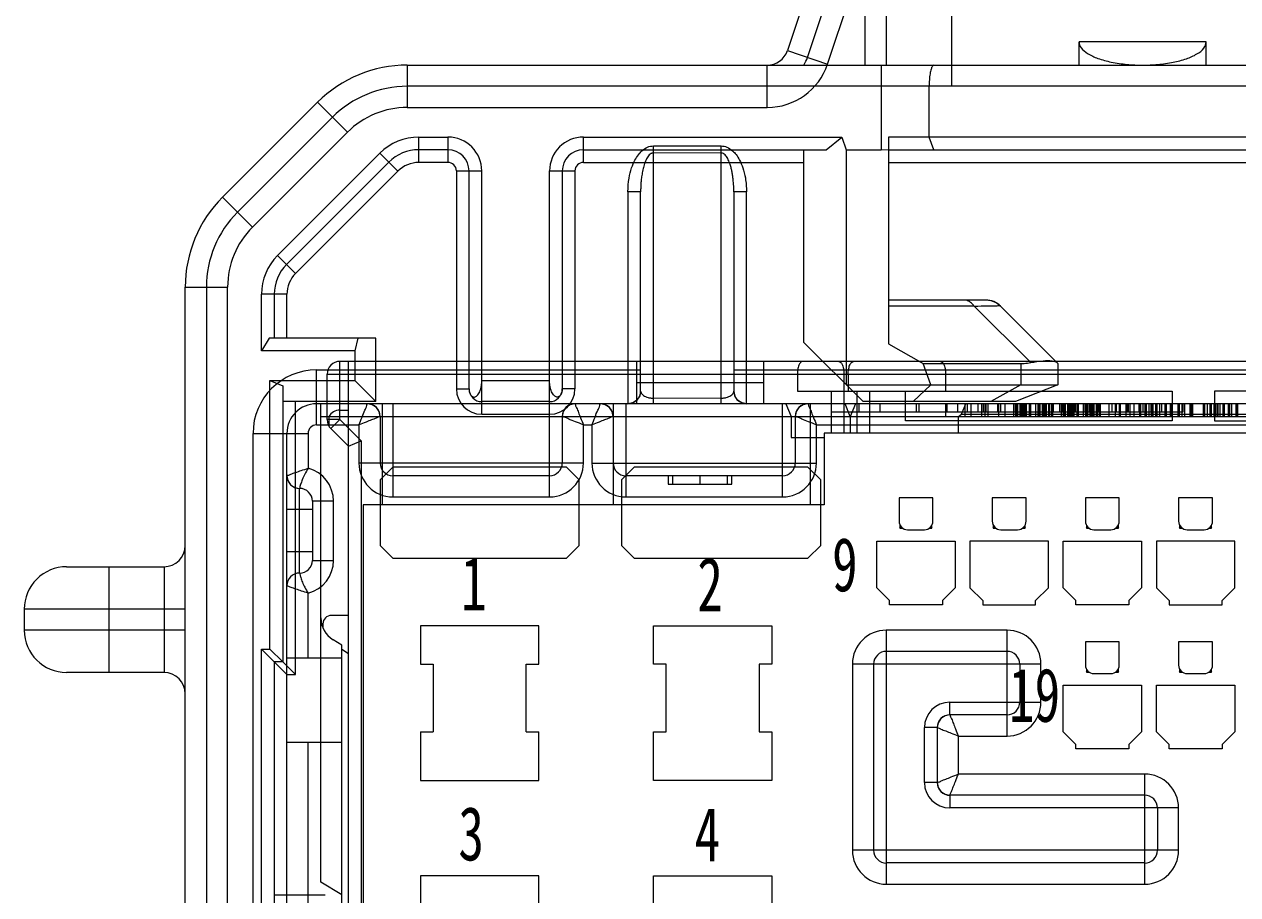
# Model space of a CAD drawing. Header units: inches. Extents: x 47316 to 59086, y 3141 to 11743.
# Drawn here: x 54914.3 to 54970.7, y 9655.9 to 9696.4 of the extents above; entities that cross this region are included whole.
import ezdxf

# ---------------------------------------------------------------- set-up
doc = ezdxf.new("R2010")
doc.units = ezdxf.units.IN
doc.header["$MEASUREMENT"] = 0
doc.styles.get("Standard").update_dxf_attribs({"font": ''})
doc.styles.get('Standard').set_extended_font_data('SimSun')

msp = doc.modelspace()

# ---------------------------------------------------------------- linework, layer by layer
at = {"color": 0, "linetype": 'Continuous', "lineweight": 15}
for p, q in [((54957.445, 9693.524), (54957.445, 9700.414)), ((54951.315, 9699.741), (54949.795, 9695.181)), ((54950.729, 9694.87), (54952.249, 9699.429)), ((54951.663, 9694.559), (54952.958, 9698.445)), ((54953.41, 9694.508), (54953.41, 9698.642)), ((54954.394, 9697.658), (54954.394, 9694.508)), ((54969.256, 9695.591), (54963.351, 9695.591)), ((54963.351, 9694.508), (54963.351, 9695.591)), ((54969.256, 9694.508), (54969.256, 9695.591)), ((54949.795, 9695.181), (54951.663, 9694.559)), ((54932.135, 9694.508), (55017.204, 9694.508)), ((54932.135, 9694.508), (54932.135, 9692.54)), ((54948.862, 9692.54), (54948.862, 9694.508)), ((54954.147, 9694.508), (54954.147, 9690.571)), ((55017.204, 9693.524), (54932.135, 9693.524)), ((54956.383, 9691.162), (54956.383, 9693.524)), ((54923.545, 9688.364), (54927.959, 9692.778)), ((54927.959, 9692.778), (54929.351, 9691.386)), ((54928.655, 9692.082), (54924.241, 9687.668)), ((54932.135, 9692.54), (54948.862, 9692.54)), ((54924.937, 9686.972), (54929.351, 9691.386)), ((54932.67, 9689.981), (54932.67, 9691.162)), ((54932.67, 9691.162), (54934.02, 9691.162)), ((54934.02, 9691.162), (54934.02, 9689.981)), ((54940.319, 9691.162), (54952.324, 9691.162)), ((54940.319, 9689.981), (54940.319, 9691.162)), ((54951.598, 9690.571), (54952.324, 9691.162)), ((54952.324, 9691.162), (54952.524, 9690.571)), ((55003.213, 9691.162), (54954.492, 9691.162)), ((54954.492, 9691.162), (54954.492, 9681.54)), ((54956.607, 9690.571), (54956.383, 9691.162)), ((54926.108, 9685.66), (54930.86, 9690.412)), ((54931.696, 9689.577), (54930.86, 9690.412)), ((54934.02, 9690.571), (54932.67, 9690.571)), ((54940.319, 9690.571), (54951.598, 9690.571)), ((54943.567, 9678.76), (54943.567, 9690.757)), ((54943.567, 9690.757), (54946.717, 9690.757)), ((54946.717, 9690.417), (54943.567, 9690.422)), ((54946.717, 9678.76), (54946.717, 9690.757)), ((54950.555, 9681.614), (54950.555, 9690.571)), ((54952.524, 9690.571), (54952.524, 9679.646)), ((54952.524, 9690.571), (54954.147, 9690.571)), ((54954.147, 9690.571), (54954.492, 9690.582)), ((54954.492, 9690.571), (54976.146, 9690.571)), ((54931.278, 9689.995), (54926.526, 9685.242)), ((54934.02, 9689.981), (54932.67, 9689.981)), ((54940.319, 9689.981), (54950.555, 9689.981)), ((54954.492, 9689.981), (54971.717, 9689.981)), ((54926.943, 9684.825), (54931.696, 9689.577)), ((54934.414, 9689.587), (54934.414, 9679.449)), ((54934.414, 9689.587), (54935.595, 9689.587)), ((54935.004, 9679.449), (54935.004, 9689.587)), ((54935.595, 9678.268), (54935.595, 9689.587)), ((54938.744, 9689.587), (54939.925, 9689.587)), ((54938.744, 9674.429), (54938.744, 9689.587)), ((54939.335, 9689.587), (54939.335, 9679.449)), ((54939.925, 9689.587), (54939.925, 9679.449)), ((54923.545, 9688.364), (54924.937, 9686.972)), ((54942.977, 9688.621), (54942.386, 9688.621)), ((54942.386, 9688.621), (54942.386, 9678.76)), ((54942.977, 9679.351), (54942.977, 9688.621)), ((54947.898, 9688.621), (54947.307, 9688.621)), ((54947.307, 9688.621), (54947.307, 9679.351)), ((54947.898, 9678.76), (54947.898, 9688.621)), ((54926.943, 9684.825), (54926.108, 9685.66)), ((54921.815, 9613.883), (54921.815, 9684.188)), ((54921.815, 9684.188), (54923.784, 9684.188)), ((54922.799, 9684.188), (54922.799, 9613.883)), ((54923.784, 9653.957), (54923.784, 9684.188)), ((54925.358, 9681.221), (54925.358, 9683.85)), ((54926.54, 9683.85), (54925.358, 9683.85)), ((54925.949, 9683.85), (54925.949, 9681.811)), ((54926.54, 9681.811), (54926.54, 9683.85)), ((54959.006, 9683.583), (54954.492, 9683.583)), ((54959.261, 9683.549), (54959.006, 9683.583)), ((54958.479, 9683.295), (54954.492, 9683.295)), ((54958.479, 9683.295), (54961.102, 9680.672)), ((54959.499, 9683.451), (54959.261, 9683.549)), ((54959.702, 9683.295), (54959.499, 9683.451)), ((54959.702, 9683.295), (54962.366, 9680.63)), ((54925.713, 9681.811), (54925.358, 9681.221)), ((54930.673, 9681.811), (54925.713, 9681.811)), ((54929.837, 9681.811), (54929.689, 9681.221)), ((54930.673, 9678.858), (54930.673, 9681.811)), ((54953.311, 9678.858), (54950.555, 9681.614)), ((54954.492, 9681.54), (54956.106, 9680.63)), ((54929.689, 9681.221), (54925.358, 9681.221)), ((54929.689, 9681.221), (54929.689, 9679.843)), ((54927.918, 9677.776), (54927.918, 9680.335)), ((54927.918, 9680.335), (54942.977, 9680.335)), ((55023.39, 9680.729), (54929, 9680.729)), ((54929, 9678.02), (54929, 9680.729)), ((54929.394, 9643.918), (54929.394, 9680.729)), ((54942.78, 9680.729), (54942.78, 9678.76)), ((54947.307, 9680.335), (54972.504, 9680.335)), ((54948.685, 9680.729), (54948.685, 9678.76)), ((54956.461, 9679.646), (54956.106, 9680.63)), ((54956.106, 9680.63), (54960.637, 9680.63)), ((54960.637, 9680.63), (54960.637, 9679.646)), ((54962.366, 9680.63), (54962.366, 9679.646)), ((54925.752, 9667.343), (54925.752, 9679.843)), ((54925.752, 9679.843), (54926.343, 9679.597)), ((54925.752, 9679.843), (54929.689, 9679.843)), ((54928.41, 9678.02), (54928.41, 9680.138)), ((54928.41, 9680.138), (55020.929, 9680.138)), ((54929.689, 9679.843), (54930.673, 9678.858)), ((54935.595, 9679.843), (54938.744, 9679.843)), ((54942.78, 9679.744), (54948.685, 9679.744)), ((54950.26, 9680.138), (54950.26, 9679.351)), ((54952.425, 9680.138), (54952.425, 9677.387)), ((54952.524, 9679.646), (54962.366, 9679.646)), ((54952.622, 9680.138), (54952.622, 9679.351)), ((54955.645, 9678.858), (54956.461, 9679.646)), ((54957.15, 9680.138), (54957.15, 9679.351)), ((54960.637, 9679.646), (54959.245, 9678.858)), ((54962.366, 9679.646), (54960.398, 9678.858)), ((54926.343, 9679.597), (54926.343, 9666.752)), ((54934.414, 9679.449), (54935.004, 9679.449)), ((54939.925, 9679.449), (54939.335, 9679.449)), ((54942.932, 9679.125), (54942.804, 9678.933)), ((54942.977, 9679.351), (54942.932, 9679.125)), ((54947.352, 9679.125), (54947.307, 9679.351)), ((54947.48, 9678.933), (54947.352, 9679.125)), ((54950.26, 9679.351), (54967.681, 9679.351)), ((54951.835, 9679.351), (54951.835, 9677.387)), ((54953.016, 9679.351), (54953.016, 9677.387)), ((54953.607, 9679.351), (54953.607, 9677.387)), ((54955.28, 9677.973), (54955.28, 9679.351)), ((54967.681, 9679.351), (54967.681, 9677.973)), ((54969.65, 9679.351), (54969.65, 9677.973)), ((54982.051, 9679.351), (54969.65, 9679.351)), ((54930.673, 9678.858), (54926.343, 9678.858)), ((54926.933, 9666.162), (54926.933, 9678.858)), ((55022.406, 9678.76), (54927.918, 9678.76)), ((54928.114, 9656.516), (54928.114, 9678.76)), ((54930.506, 9678.715), (54930.28, 9678.76)), ((54930.698, 9678.587), (54930.506, 9678.715)), ((54930.825, 9678.395), (54930.698, 9678.587)), ((54930.969, 9678.76), (54930.969, 9674.063)), ((54931.461, 9678.76), (54931.461, 9674.429)), ((54938.744, 9678.858), (54935.595, 9678.858)), ((54939.508, 9678.587), (54939.38, 9678.396)), ((54939.7, 9678.715), (54939.508, 9678.587)), ((54939.925, 9678.76), (54939.7, 9678.715)), ((54941.333, 9678.715), (54941.107, 9678.76)), ((54941.524, 9678.587), (54941.333, 9678.715)), ((54941.652, 9678.395), (54941.524, 9678.587)), ((54941.697, 9678.76), (54941.697, 9674.063)), ((54942.288, 9678.76), (54942.288, 9674.429)), ((54942.612, 9678.805), (54942.386, 9678.76)), ((54942.804, 9678.933), (54942.612, 9678.805)), ((54943.567, 9679.033), (54946.717, 9679.023)), ((54947.672, 9678.805), (54947.48, 9678.933)), ((54947.898, 9678.76), (54947.672, 9678.805)), ((54949.571, 9674.429), (54949.571, 9678.76)), ((54949.72, 9678.76), (54949.965, 9678.17)), ((54950.335, 9678.587), (54950.207, 9678.396)), ((54950.527, 9678.715), (54950.335, 9678.587)), ((54950.752, 9678.76), (54950.527, 9678.715)), ((54950.851, 9678.76), (54950.851, 9674.063)), ((54952.721, 9678.17), (54952.476, 9678.76)), ((54952.965, 9678.76), (54952.721, 9678.17)), ((54953.114, 9678.76), (54953.114, 9678.366)), ((54960.398, 9678.858), (54953.311, 9678.858)), ((54954.099, 9678.76), (54954.099, 9678.366)), ((54955.786, 9678.76), (54955.786, 9678.366)), ((54955.898, 9678.76), (54955.898, 9678.366)), ((54957.15, 9678.76), (54957.15, 9678.17)), ((54957.21, 9678.76), (54957.21, 9678.366)), ((54957.702, 9678.76), (54957.702, 9678.366)), ((54957.88, 9678.268), (54958.083, 9678.76)), ((54958.036, 9678.76), (54958.036, 9678.17)), ((54958.153, 9678.76), (54958.153, 9678.366)), ((54958.331, 9678.17), (54958.331, 9678.76)), ((54958.645, 9678.76), (54958.645, 9678.366)), ((54958.823, 9678.76), (54958.823, 9678.17)), ((54958.903, 9678.366), (54958.903, 9678.76)), ((54958.971, 9678.76), (54958.971, 9678.17)), ((54959.015, 9678.76), (54959.015, 9678.366)), ((54959.118, 9678.76), (54959.118, 9678.17)), ((54959.559, 9678.76), (54959.559, 9678.366)), ((54959.61, 9678.76), (54959.61, 9678.17)), ((54959.693, 9678.76), (54959.693, 9678.366)), ((54959.906, 9678.76), (54959.906, 9678.17)), ((54960.299, 9678.76), (54960.299, 9678.17)), ((54960.313, 9678.76), (54960.313, 9678.366)), ((54960.398, 9678.76), (54960.398, 9678.17)), ((54960.447, 9678.17), (54960.447, 9678.76)), ((54960.479, 9678.76), (54960.479, 9678.366)), ((54960.496, 9678.76), (54960.496, 9678.17)), ((54960.595, 9678.76), (54960.595, 9678.17)), ((54960.614, 9678.76), (54960.614, 9678.366)), ((54960.644, 9678.76), (54960.644, 9678.17)), ((54960.693, 9678.76), (54960.693, 9678.17)), ((54960.742, 9678.76), (54960.742, 9678.17)), ((54960.792, 9678.76), (54960.792, 9678.17)), ((54960.841, 9678.76), (54960.841, 9678.17)), ((54960.89, 9678.76), (54960.89, 9678.17)), ((54961.038, 9678.76), (54961.038, 9678.17)), ((54961.087, 9678.76), (54961.087, 9678.17)), ((54961.333, 9678.76), (54961.333, 9678.17)), ((54961.431, 9678.76), (54961.431, 9678.17)), ((54961.481, 9678.76), (54961.481, 9678.17)), ((54961.53, 9678.76), (54961.53, 9678.17)), ((54961.628, 9678.76), (54961.628, 9678.17)), ((54961.677, 9678.76), (54961.677, 9678.17)), ((54961.727, 9678.76), (54961.727, 9678.17)), ((54961.776, 9678.76), (54961.776, 9678.17)), ((54961.825, 9678.76), (54961.825, 9678.17)), ((54961.923, 9678.76), (54961.923, 9678.17)), ((54961.973, 9678.76), (54961.973, 9678.17)), ((54962.071, 9678.76), (54962.071, 9678.17)), ((54962.12, 9678.76), (54962.12, 9678.17)), ((54962.154, 9678.76), (54962.154, 9678.366)), ((54962.446, 9678.76), (54962.446, 9678.366)), ((54962.511, 9678.76), (54962.514, 9678.17)), ((54962.58, 9678.76), (54962.58, 9678.366)), ((54962.612, 9678.76), (54962.612, 9678.17)), ((54962.662, 9678.17), (54962.662, 9678.76)), ((54962.711, 9678.76), (54962.711, 9678.17)), ((54962.809, 9678.76), (54962.809, 9678.17)), ((54962.858, 9678.76), (54962.858, 9678.17)), ((54962.908, 9678.76), (54962.908, 9678.17)), ((54962.94, 9678.366), (54962.94, 9678.76)), ((54962.957, 9678.76), (54962.957, 9678.17)), ((54963.006, 9678.76), (54963.006, 9678.17)), ((54963.055, 9678.76), (54963.055, 9678.17)), ((54963.105, 9678.76), (54963.105, 9678.17)), ((54963.168, 9678.76), (54963.168, 9678.366)), ((54963.252, 9678.76), (54963.252, 9678.17)), ((54963.301, 9678.76), (54963.301, 9678.17)), ((54963.547, 9678.76), (54963.547, 9678.17)), ((54963.566, 9678.76), (54963.566, 9678.366)), ((54963.646, 9678.76), (54963.646, 9678.17)), ((54963.695, 9678.76), (54963.695, 9678.17)), ((54963.744, 9678.76), (54963.744, 9678.17)), ((54963.824, 9678.76), (54963.824, 9678.366)), ((54963.843, 9678.76), (54963.843, 9678.17)), ((54963.892, 9678.76), (54963.892, 9678.17)), ((54963.941, 9678.76), (54963.941, 9678.17)), ((54963.99, 9678.76), (54963.99, 9678.17)), ((54964.04, 9678.76), (54964.04, 9678.17)), ((54964.138, 9678.76), (54964.138, 9678.17)), ((54964.187, 9678.76), (54964.187, 9678.17)), ((54964.223, 9678.76), (54964.223, 9678.366)), ((54964.286, 9678.76), (54964.286, 9678.17)), ((54964.335, 9678.76), (54964.335, 9678.17)), ((54964.729, 9678.76), (54964.729, 9678.17)), ((54964.879, 9678.76), (54964.879, 9678.366)), ((54965.024, 9678.76), (54965.024, 9678.17)), ((54965.07, 9678.76), (54965.07, 9678.366)), ((54965.221, 9678.76), (54965.221, 9678.17)), ((54965.27, 9678.17), (54965.27, 9678.76)), ((54965.516, 9678.76), (54965.516, 9678.17)), ((54965.593, 9678.76), (54965.593, 9678.366)), ((54965.628, 9678.76), (54965.628, 9678.366)), ((54965.713, 9678.76), (54965.713, 9678.17)), ((54965.91, 9678.17), (54965.91, 9678.76)), ((54966.12, 9678.76), (54966.12, 9678.366)), ((54966.144, 9678.76), (54966.144, 9678.366)), ((54966.156, 9678.76), (54966.156, 9678.17)), ((54966.205, 9678.76), (54966.205, 9678.17)), ((54966.324, 9678.366), (54966.324, 9678.76)), ((54966.402, 9678.76), (54966.402, 9678.17)), ((54966.408, 9678.76), (54966.408, 9678.17)), ((54966.469, 9678.76), (54966.469, 9678.17)), ((54966.592, 9678.76), (54966.592, 9678.17)), ((54966.683, 9678.76), (54966.683, 9678.366)), ((54966.697, 9678.76), (54966.697, 9678.17)), ((54966.716, 9678.76), (54966.716, 9678.17)), ((54966.777, 9678.76), (54966.777, 9678.17)), ((54966.9, 9678.76), (54966.9, 9678.17)), ((54966.962, 9678.76), (54966.962, 9678.17)), ((54967.085, 9678.76), (54967.085, 9678.17)), ((54967.175, 9678.76), (54967.175, 9678.366)), ((54967.331, 9678.76), (54967.331, 9678.17)), ((54967.392, 9678.76), (54967.392, 9678.17)), ((54967.577, 9678.76), (54967.577, 9678.17)), ((54967.638, 9678.76), (54967.638, 9678.17)), ((54967.946, 9678.76), (54967.946, 9678.17)), ((54968.007, 9678.76), (54968.007, 9678.17)), ((54968.13, 9678.76), (54968.13, 9678.17)), ((54968.173, 9678.76), (54968.173, 9678.366)), ((54968.253, 9678.76), (54968.253, 9678.17)), ((54968.499, 9678.76), (54968.499, 9678.17)), ((54968.561, 9678.76), (54968.561, 9678.17)), ((54968.623, 9678.76), (54968.623, 9678.17)), ((54969.115, 9678.76), (54969.115, 9678.17)), ((54969.176, 9678.76), (54969.176, 9678.17)), ((54969.299, 9678.76), (54969.299, 9678.17)), ((54969.422, 9678.76), (54969.422, 9678.17)), ((54969.453, 9678.76), (54969.453, 9678.17)), ((54969.484, 9678.76), (54969.484, 9678.17)), ((54969.607, 9678.76), (54969.607, 9678.17)), ((54969.668, 9678.76), (54969.668, 9678.17)), ((54969.748, 9678.76), (54969.748, 9678.17)), ((54969.791, 9678.76), (54969.791, 9678.17)), ((54969.896, 9678.76), (54969.896, 9678.17)), ((54970.037, 9678.76), (54970.037, 9678.17)), ((54970.099, 9678.76), (54970.099, 9678.17)), ((54970.283, 9678.76), (54970.283, 9678.17)), ((54970.345, 9678.76), (54970.345, 9678.17)), ((54970.437, 9678.76), (54970.437, 9678.17)), ((54970.634, 9678.76), (54970.634, 9678.17)), ((54970.653, 9678.76), (54970.653, 9678.17)), ((54970.714, 9678.76), (54970.714, 9678.17)), ((54928.114, 9678.17), (55021.225, 9678.17)), ((54929, 9678.02), (54928.41, 9678.02)), ((54928.489, 9678.17), (54928.489, 9677.725)), ((54929, 9678.02), (54928.583, 9677.603)), ((54929, 9678.465), (54929.394, 9678.465)), ((54929.984, 9677.036), (54929, 9678.02)), ((54930.87, 9678.17), (54930.825, 9678.395)), ((54930.87, 9678.17), (54930.87, 9676.004)), ((54935.595, 9678.268), (54938.744, 9678.268)), ((54939.38, 9678.396), (54939.335, 9678.17)), ((54939.335, 9678.17), (54939.335, 9676.004)), ((54941.697, 9678.17), (54941.652, 9678.395)), ((54949.965, 9678.17), (54949.965, 9677.185)), ((54950.207, 9678.396), (54950.162, 9678.17)), ((54950.162, 9678.17), (54950.162, 9676.004)), ((54968.173, 9678.366), (54951.835, 9678.366)), ((54952.721, 9678.17), (54952.721, 9677.387)), ((54967.681, 9677.973), (54955.28, 9677.973)), ((54957.74, 9678.17), (54957.88, 9678.268)), ((54957.74, 9677.387), (54957.74, 9678.17)), ((54957.88, 9678.268), (54997.603, 9678.268)), ((54969.65, 9677.973), (54982.051, 9677.973)), ((54924.965, 9653.957), (54924.965, 9677.382)), ((54924.965, 9677.382), (54927.524, 9677.382)), ((54926.54, 9642.682), (54926.54, 9677.382)), ((54927.524, 9677.382), (54927.524, 9675.757)), ((54927.918, 9677.776), (54929.886, 9677.776)), ((54928.583, 9677.603), (54929.394, 9676.792)), ((54929.886, 9677.776), (54929.886, 9676.004)), ((54940.319, 9677.776), (54940.713, 9677.776)), ((54940.319, 9676.004), (54940.319, 9677.776)), ((54940.713, 9677.776), (54940.713, 9676.004)), ((54951.146, 9677.776), (54999.571, 9677.776)), ((54951.146, 9676.004), (54951.146, 9677.776)), ((54999.357, 9677.387), (54951.507, 9677.387)), ((54951.507, 9677.387), (54951.507, 9674.063)), ((54929.394, 9676.792), (54929.984, 9677.036)), ((54929.984, 9677.036), (54929.984, 9643.929)), ((54949.965, 9677.185), (54951.507, 9677.185)), ((54940.319, 9676.004), (54929.886, 9676.004)), ((54931.461, 9675.807), (54930.87, 9675.217)), ((54939.532, 9675.807), (54931.461, 9675.807)), ((54940.122, 9675.217), (54939.532, 9675.807)), ((54940.713, 9676.004), (54951.146, 9676.004)), ((54942.681, 9675.807), (54942.091, 9675.217)), ((54950.752, 9675.807), (54942.681, 9675.807)), ((54951.343, 9675.217), (54950.752, 9675.807)), ((54926.54, 9675.413), (54926.585, 9675.188)), ((54926.585, 9675.188), (54926.713, 9674.996)), ((54930.87, 9675.217), (54930.87, 9672.166)), ((54938.744, 9675.414), (54931.461, 9675.414)), ((54940.122, 9672.166), (54940.122, 9675.217)), ((54942.091, 9675.217), (54942.091, 9672.166)), ((54949.571, 9675.414), (54942.288, 9675.414)), ((54944.256, 9675.414), (54944.256, 9675.02)), ((54944.454, 9675.414), (54944.454, 9675.02)), ((54945.732, 9675.414), (54945.732, 9675.02)), ((54947.011, 9675.02), (54947.011, 9675.414)), ((54947.209, 9675.02), (54947.209, 9675.414)), ((54951.343, 9672.166), (54951.343, 9675.217)), ((54926.713, 9674.996), (54926.904, 9674.868)), ((54926.904, 9674.868), (54927.13, 9674.823)), ((54927.13, 9670.886), (54927.13, 9674.823)), ((54944.256, 9675.02), (54947.209, 9675.02)), ((54928.705, 9674.232), (54927.721, 9674.232)), ((54927.721, 9674.232), (54927.721, 9671.477)), ((54928.705, 9671.477), (54928.705, 9674.232)), ((54951.507, 9674.063), (54930.085, 9674.063)), ((54930.085, 9674.063), (54930.085, 9631.516)), ((54931.461, 9674.429), (54938.744, 9674.429)), ((54942.288, 9674.429), (54949.571, 9674.429)), ((54956.559, 9674.38), (54954.984, 9674.38)), ((54954.984, 9674.38), (54954.984, 9673.297)), ((54956.559, 9673.297), (54956.559, 9674.38)), ((54960.89, 9674.38), (54959.315, 9674.38)), ((54959.315, 9674.38), (54959.315, 9673.297)), ((54960.89, 9673.297), (54960.89, 9674.38)), ((54965.221, 9674.38), (54963.646, 9674.38)), ((54963.646, 9674.38), (54963.646, 9673.297)), ((54965.221, 9673.297), (54965.221, 9674.38)), ((54969.551, 9674.38), (54967.977, 9674.38)), ((54967.977, 9674.38), (54967.977, 9673.297)), ((54969.551, 9673.297), (54969.551, 9674.38)), ((54927.721, 9673.839), (54926.54, 9673.839)), ((54955.028, 9673.117), (54955.028, 9672.973)), ((54955.028, 9672.973), (54955.075, 9673.046)), ((54955.028, 9672.973), (54955.156, 9672.973)), ((54955.378, 9672.904), (54956.166, 9672.904)), ((54956.388, 9672.973), (54956.516, 9672.973)), ((54956.469, 9673.046), (54956.516, 9672.973)), ((54956.516, 9672.973), (54956.516, 9673.117)), ((54959.359, 9673.117), (54959.359, 9672.973)), ((54959.359, 9672.973), (54959.406, 9673.046)), ((54959.359, 9672.973), (54959.486, 9672.973)), ((54959.709, 9672.904), (54960.496, 9672.904)), ((54960.719, 9672.973), (54960.846, 9672.973)), ((54960.799, 9673.046), (54960.846, 9672.973)), ((54960.846, 9672.973), (54960.846, 9673.117)), ((54963.69, 9673.117), (54963.69, 9672.973)), ((54963.69, 9672.973), (54963.736, 9673.046)), ((54963.69, 9672.973), (54963.817, 9672.973)), ((54964.04, 9672.904), (54964.827, 9672.904)), ((54965.049, 9672.973), (54965.177, 9672.973)), ((54965.13, 9673.046), (54965.177, 9672.973)), ((54965.177, 9672.973), (54965.177, 9673.117)), ((54968.02, 9673.117), (54968.02, 9672.973)), ((54968.02, 9672.973), (54968.067, 9673.046)), ((54968.02, 9672.973), (54968.148, 9672.973)), ((54968.37, 9672.904), (54969.158, 9672.904)), ((54969.38, 9672.973), (54969.508, 9672.973)), ((54969.461, 9673.046), (54969.508, 9672.973)), ((54969.508, 9672.973), (54969.508, 9673.117)), ((54953.951, 9670.197), (54953.951, 9672.362)), ((54953.951, 9672.362), (54957.593, 9672.362)), ((54957.593, 9672.362), (54957.593, 9670.197)), ((54961.923, 9672.362), (54958.282, 9672.362)), ((54958.282, 9672.362), (54958.282, 9670.197)), ((54961.923, 9670.197), (54961.923, 9672.362)), ((54962.612, 9672.362), (54966.254, 9672.362)), ((54962.612, 9670.197), (54962.612, 9672.362)), ((54966.254, 9672.362), (54966.254, 9670.197)), ((54966.943, 9672.362), (54966.943, 9670.197)), ((54970.585, 9672.362), (54966.943, 9672.362)), ((54970.585, 9670.197), (54970.585, 9672.362)), ((54927.721, 9671.87), (54926.54, 9671.87)), ((54930.87, 9672.166), (54931.461, 9671.575)), ((54939.532, 9671.575), (54940.122, 9672.166)), ((54942.091, 9672.166), (54942.681, 9671.575)), ((54950.752, 9671.575), (54951.343, 9672.166)), ((54916.303, 9671.181), (54920.831, 9671.181)), ((54918.272, 9671.181), (54918.272, 9666.26)), ((54920.831, 9671.181), (54920.831, 9666.26)), ((54927.721, 9671.477), (54928.705, 9671.477)), ((54931.461, 9671.575), (54939.532, 9671.575)), ((54942.681, 9671.575), (54950.752, 9671.575)), ((54954.542, 9669.607), (54953.951, 9670.197)), ((54957.593, 9670.197), (54957.002, 9669.607)), ((54958.282, 9670.197), (54958.872, 9669.607)), ((54961.333, 9669.607), (54961.923, 9670.197)), ((54963.203, 9669.607), (54962.612, 9670.197)), ((54966.254, 9670.197), (54965.664, 9669.607)), ((54966.943, 9670.197), (54967.534, 9669.607)), ((54969.994, 9669.607), (54970.585, 9670.197)), ((54927.524, 9666.949), (54927.524, 9669.952)), ((54954.542, 9669.41), (54954.542, 9669.607)), ((54957.002, 9669.607), (54957.002, 9669.41)), ((54958.872, 9669.607), (54958.872, 9669.41)), ((54961.333, 9669.41), (54961.333, 9669.607)), ((54963.203, 9669.41), (54963.203, 9669.607)), ((54965.664, 9669.607), (54965.664, 9669.41)), ((54967.534, 9669.607), (54967.534, 9669.41)), ((54969.994, 9669.41), (54969.994, 9669.607)), ((54921.815, 9669.213), (54914.335, 9669.213)), ((54914.335, 9669.213), (54914.335, 9668.229)), ((54957.002, 9669.41), (54954.542, 9669.41)), ((54958.872, 9669.41), (54961.333, 9669.41)), ((54965.664, 9669.41), (54963.203, 9669.41)), ((54967.534, 9669.41), (54969.994, 9669.41)), ((54928.213, 9668.524), (54928.213, 9668.327)), ((54929.394, 9668.918), (54928.607, 9668.918)), ((54938.252, 9668.425), (54932.74, 9668.425)), ((54932.74, 9668.425), (54932.74, 9666.654)), ((54938.252, 9666.654), (54938.252, 9668.425)), ((54943.567, 9666.654), (54943.567, 9668.425)), ((54943.567, 9668.425), (54949.079, 9668.425)), ((54949.079, 9668.425), (54949.079, 9666.654)), ((54921.815, 9668.229), (54914.335, 9668.229)), ((54960.004, 9668.229), (54954.394, 9668.229)), ((54954.394, 9668.229), (54954.394, 9656.418)), ((54960.004, 9663.307), (54960.004, 9668.229)), ((54925.358, 9630.729), (54925.358, 9667.343)), ((54925.358, 9667.343), (54925.752, 9667.343)), ((54925.949, 9666.752), (54925.358, 9667.343)), ((54926.343, 9666.752), (54925.752, 9667.343)), ((54929.099, 9667.54), (54928.688, 9667.786)), ((54929.099, 9631.516), (54929.099, 9667.54)), ((54929.099, 9667.343), (54929.394, 9667.146)), ((54960.004, 9667.244), (54954.394, 9667.244)), ((54965.221, 9667.687), (54963.646, 9667.687)), ((54963.646, 9667.687), (54963.646, 9666.605)), ((54965.221, 9666.605), (54965.221, 9667.687)), ((54969.551, 9667.687), (54967.977, 9667.687)), ((54967.977, 9667.687), (54967.977, 9666.605)), ((54969.551, 9666.605), (54969.551, 9667.687)), ((54926.343, 9666.752), (54925.949, 9666.752)), ((54925.949, 9666.752), (54925.949, 9631.319)), ((54926.54, 9666.162), (54925.949, 9666.752)), ((54926.933, 9666.162), (54926.343, 9666.752)), ((54926.54, 9666.949), (54929.099, 9666.949)), ((54920.831, 9666.26), (54916.303, 9666.26)), ((54926.54, 9666.162), (54926.933, 9666.162)), ((54932.74, 9666.654), (54933.331, 9666.654)), ((54933.331, 9666.654), (54933.331, 9663.504)), ((54937.662, 9663.504), (54937.662, 9666.654)), ((54937.662, 9666.654), (54938.252, 9666.654)), ((54944.158, 9666.654), (54943.567, 9666.654)), ((54944.158, 9663.504), (54944.158, 9666.654)), ((54949.079, 9666.654), (54948.488, 9666.654)), ((54948.488, 9666.654), (54948.488, 9663.504)), ((54961.579, 9666.654), (54952.819, 9666.654)), ((54952.819, 9666.654), (54952.819, 9657.992)), ((54953.803, 9666.654), (54953.803, 9657.992)), ((54960.595, 9666.654), (54960.595, 9664.882)), ((54961.579, 9664.882), (54961.579, 9666.654)), ((54963.69, 9666.424), (54963.69, 9666.28)), ((54963.69, 9666.28), (54963.736, 9666.353)), ((54963.69, 9666.28), (54963.817, 9666.28)), ((54964.04, 9666.211), (54964.827, 9666.211)), ((54965.049, 9666.28), (54965.177, 9666.28)), ((54965.13, 9666.353), (54965.177, 9666.28)), ((54965.177, 9666.28), (54965.177, 9666.424)), ((54968.02, 9666.424), (54968.02, 9666.28)), ((54968.02, 9666.28), (54968.067, 9666.353)), ((54968.02, 9666.28), (54968.148, 9666.28)), ((54968.37, 9666.211), (54969.158, 9666.211)), ((54969.38, 9666.28), (54969.508, 9666.28)), ((54969.461, 9666.353), (54969.508, 9666.28)), ((54969.508, 9666.28), (54969.508, 9666.424)), ((54962.612, 9665.67), (54966.254, 9665.67)), ((54962.612, 9663.504), (54962.612, 9665.67)), ((54966.254, 9665.67), (54966.254, 9663.504)), ((54966.943, 9665.67), (54970.585, 9665.67)), ((54966.943, 9663.504), (54966.943, 9665.67)), ((54970.585, 9665.67), (54970.585, 9663.504)), ((54957.347, 9664.292), (54957.347, 9664.882)), ((54957.347, 9664.882), (54961.579, 9664.882)), ((54956.801, 9663.927), (54956.756, 9663.701)), ((54956.929, 9664.118), (54956.801, 9663.927)), ((54957.121, 9664.247), (54956.929, 9664.118)), ((54957.347, 9664.292), (54957.121, 9664.247)), ((54960.004, 9664.292), (54957.347, 9664.292)), ((54932.74, 9663.504), (54932.74, 9661.24)), ((54932.74, 9663.504), (54933.331, 9663.504)), ((54937.662, 9663.504), (54938.252, 9663.504)), ((54938.252, 9661.24), (54938.252, 9663.504)), ((54943.567, 9661.24), (54943.567, 9663.504)), ((54943.567, 9663.504), (54944.158, 9663.504)), ((54948.488, 9663.504), (54949.079, 9663.504)), ((54949.079, 9663.504), (54949.079, 9661.24)), ((54956.756, 9663.701), (54956.166, 9663.701)), ((54956.166, 9661.142), (54956.166, 9663.701)), ((54956.756, 9663.701), (54956.756, 9661.142)), ((54957.74, 9661.536), (54957.74, 9663.307)), ((54957.74, 9663.307), (54960.004, 9663.307)), ((54963.203, 9662.914), (54962.612, 9663.504)), ((54966.254, 9663.504), (54965.664, 9662.914)), ((54967.534, 9662.914), (54966.943, 9663.504)), ((54970.585, 9663.504), (54969.994, 9662.914)), ((54929.099, 9663.012), (54926.54, 9663.012)), ((54927.524, 9655.138), (54927.524, 9663.012)), ((54963.203, 9662.717), (54963.203, 9662.914)), ((54965.664, 9662.914), (54965.664, 9662.717)), ((54967.534, 9662.717), (54967.534, 9662.914)), ((54969.994, 9662.914), (54969.994, 9662.717)), ((54965.664, 9662.717), (54963.203, 9662.717)), ((54969.994, 9662.717), (54967.534, 9662.717)), ((54932.74, 9661.24), (54938.252, 9661.24)), ((54949.079, 9661.24), (54943.567, 9661.24)), ((54956.756, 9661.142), (54956.166, 9661.142)), ((54956.756, 9661.142), (54956.801, 9660.916)), ((54966.402, 9661.536), (54957.74, 9661.536)), ((54966.402, 9656.418), (54966.402, 9661.536)), ((54956.801, 9660.916), (54956.929, 9660.724)), ((54956.929, 9660.724), (54957.121, 9660.596)), ((54957.121, 9660.596), (54957.347, 9660.551)), ((54957.347, 9660.551), (54957.347, 9659.961)), ((54966.402, 9660.551), (54957.347, 9660.551)), ((54967.977, 9659.961), (54957.347, 9659.961)), ((54966.992, 9659.961), (54966.992, 9657.992)), ((54967.977, 9657.992), (54967.977, 9659.961)), ((54967.977, 9657.992), (54952.819, 9657.992)), ((54966.402, 9657.402), (54954.394, 9657.402)), ((54929.099, 9655.925), (54928.114, 9656.516)), ((54938.252, 9656.811), (54932.74, 9656.811)), ((54932.74, 9656.811), (54932.74, 9655.04)), ((54938.252, 9655.04), (54938.252, 9656.811)), ((54943.567, 9655.04), (54943.567, 9656.811)), ((54943.567, 9656.811), (54949.079, 9656.811)), ((54949.079, 9656.811), (54949.079, 9655.04)), ((54954.394, 9656.418), (54966.402, 9656.418)), ((54925.949, 9655.925), (54928.311, 9655.925))]:
    msp.add_line(p, q, dxfattribs=at)
for centre, radius, start, end in [((54948.862, 9695.492), 0.984, 270, 341.5651), ((54948.862, 9695.492), 1.968, 330, 341.5651), ((54932.135, 9688.603), 5.906, 90, 135), ((54948.862, 9695.492), 2.953, 270, 341.5651), ((54932.135, 9688.603), 4.921, 90, 135), ((54932.135, 9688.603), 3.937, 90, 135), ((54932.67, 9688.602), 2.559, 90.0043, 134.9958), ((54934.02, 9689.587), 1.575, 360, 90), ((54940.319, 9689.587), 1.575, 89.9998, 180), ((54932.67, 9688.603), 1.969, 90, 135), ((54934.02, 9689.587), 0.984, 0.0018, 89.9982), ((54940.319, 9689.587), 0.984, 90.0018, 179.9982), ((54932.67, 9688.603), 1.378, 90, 135), ((54934.02, 9689.587), 0.394, 360, 90), ((54940.319, 9689.587), 0.394, 90, 180), ((54927.721, 9684.188), 5.906, 135, 180), ((54927.721, 9684.188), 4.921, 135, 180), ((54927.721, 9684.188), 3.937, 135, 180), ((54927.918, 9683.85), 2.559, 135.0042, 179.9958), ((54927.918, 9683.85), 1.969, 135, 180), ((54927.918, 9683.85), 1.378, 135, 180), ((54959.006, 9682.598), 0.985, 45.0123, 89.9877), ((54927.918, 9677.382), 2.953, 90.0002, 179.9998), ((54929, 9680.138), 0.591, 89.9991, 180.0009), ((54935.595, 9679.449), 1.181, 180, 270), ((54935.595, 9679.449), 0.591, 179.9999, 270.0001), ((54938.744, 9679.449), 0.591, 269.9999, 0.0001), ((54938.744, 9679.449), 1.181, 270, 360), ((54942.386, 9679.351), 0.591, 269.9999, 0.0002), ((54947.898, 9679.351), 0.591, 179.9998, 270), ((54927.918, 9677.382), 1.378, 90.0006, 179.9994), ((54930.28, 9678.17), 0.591, 0, 89.9981), ((54939.925, 9678.17), 0.591, 90.0019, 180), ((54941.107, 9678.17), 0.591, 0, 89.9981), ((54950.752, 9678.17), 0.591, 90.0019, 180), ((54929, 9678.02), 0.591, 179.1018, 225.8982), ((54929.001, 9677.874), 0.591, 90.0306, 149.9626), ((54927.918, 9677.382), 0.394, 90, 180), ((54927.13, 9674.232), 1.575, 0, 75.5222), ((54931.461, 9676.004), 1.575, 180, 270), ((54931.461, 9676.004), 0.591, 180.0001, 269.9998), ((54938.744, 9676.004), 1.575, 270, 360), ((54938.744, 9676.004), 0.591, 270.0002, 359.9999), ((54942.288, 9676.004), 1.575, 180, 270), ((54942.288, 9676.004), 0.591, 180.0001, 269.9998), ((54949.571, 9676.004), 1.575, 270, 0), ((54949.571, 9676.004), 0.591, 270.0002, 359.9999), ((54927.13, 9675.414), 0.591, 180, 270), ((54927.13, 9674.232), 0.591, 359.9988, 90.0001), ((54955.378, 9673.297), 0.394, 180, 270), ((54956.166, 9673.297), 0.394, 270, 360), ((54959.709, 9673.297), 0.394, 180, 270), ((54960.496, 9673.297), 0.394, 270, 360), ((54964.04, 9673.297), 0.394, 180, 270), ((54964.827, 9673.297), 0.394, 270, 360), ((54968.37, 9673.297), 0.394, 180, 270), ((54969.158, 9673.297), 0.394, 270, 360), ((54920.831, 9672.166), 0.984, 270, 359.9961), ((54916.303, 9669.213), 1.968, 89.9998, 180), ((54927.13, 9671.477), 0.591, 270, 0.0012), ((54927.13, 9671.477), 1.575, 284.48, 360), ((54927.13, 9670.295), 0.591, 90.0063, 179.9937), ((54929.295, 9668.799), 1.181, 180, 239.0362), ((54928.607, 9668.524), 0.394, 90, 180), ((54916.303, 9668.229), 1.968, 180.0001, 269.9999), ((54954.394, 9666.654), 1.575, 90, 180), ((54960.004, 9666.654), 1.575, 360, 90), ((54954.394, 9666.654), 0.591, 89.9991, 180.0009), ((54960.004, 9666.654), 0.591, 359.9991, 90.0009), ((54920.831, 9665.276), 0.984, 0.0018, 89.9982), ((54964.04, 9666.605), 0.394, 180, 270), ((54964.827, 9666.605), 0.394, 270, 360), ((54968.37, 9666.605), 0.394, 180, 270), ((54969.158, 9666.605), 0.394, 270, 360), ((54957.347, 9663.701), 1.181, 90, 180), ((54960.004, 9664.882), 1.575, 270, 360), ((54960.004, 9664.882), 0.591, 269.9991, 0.0009), ((54957.347, 9663.701), 0.591, 89.9999, 180.0001), ((54957.347, 9661.142), 1.181, 180, 270), ((54957.347, 9661.142), 0.591, 179.9999, 270.0001), ((54966.402, 9659.961), 1.575, 360, 90), ((54966.402, 9659.961), 0.591, 359.9991, 90.0009), ((54954.394, 9657.992), 1.575, 180, 270), ((54954.394, 9657.992), 0.591, 179.9991, 270.0009), ((54966.402, 9657.992), 1.575, 270, 360), ((54966.402, 9657.992), 0.591, 269.9991, 0.0009)]:
    msp.add_arc(centre, radius, start, end, dxfattribs=at)
for points, knots in [([(54963.351, 9695.591), (54963.351, 9695.494), (54963.446, 9695.264), (54963.776, 9695.01), (54964.255, 9694.794), (54964.874, 9694.63), (54965.57, 9694.53), (54966.062, 9694.508), (54966.303, 9694.508)], [0, 0, 0, 0, 0.086805, 0.208571, 0.367191, 0.557952, 0.782509, 1, 1, 1, 1]), ([(54966.303, 9694.508), (54966.538, 9694.508), (54967.016, 9694.529), (54967.698, 9694.624), (54968.313, 9694.781), (54968.8, 9694.993), (54969.149, 9695.247), (54969.256, 9695.488), (54969.256, 9695.591)], [0, 0, 0, 0, 0.211347, 0.430266, 0.619229, 0.780333, 0.907522, 1, 1, 1, 1]), ([(54956.607, 9694.508), (54956.579, 9694.508), (54956.514, 9694.441), (54956.466, 9694.3), (54956.418, 9694.085), (54956.39, 9693.819), (54956.383, 9693.625), (54956.383, 9693.524)], [0, 0, 0, 0, 0.080901, 0.22795, 0.442418, 0.70775, 1, 1, 1, 1]), ([(54942.386, 9688.621), (54942.392, 9688.833), (54942.415, 9689.21), (54942.538, 9689.702), (54942.689, 9690.065), (54942.853, 9690.33), (54943.045, 9690.545), (54943.278, 9690.706), (54943.475, 9690.75), (54943.567, 9690.75)], [0, 0, 0, 0, 0.240796, 0.425988, 0.571416, 0.685239, 0.777652, 0.896096, 1, 1, 1, 1]), ([(54943.567, 9690.422), (54943.558, 9690.422), (54943.534, 9690.421), (54943.497, 9690.411), (54943.441, 9690.384), (54943.376, 9690.331), (54943.311, 9690.248), (54943.254, 9690.152), (54943.187, 9690.009), (54943.134, 9689.854), (54943.092, 9689.693), (54943.064, 9689.568), (54943.041, 9689.441), (54943.017, 9689.284), (54942.996, 9689.097), (54942.981, 9688.881), (54942.977, 9688.722), (54942.977, 9688.636), (54942.977, 9688.621)], [0, 0, 0, 0, 0.0136, 0.035399, 0.058026, 0.106481, 0.159253, 0.215394, 0.273994, 0.395971, 0.459299, 0.523374, 0.588018, 0.653103, 0.761595, 0.870634, 0.977347, 1, 1, 1, 1]), ([(54946.717, 9690.75), (54946.807, 9690.751), (54947.003, 9690.707), (54947.236, 9690.548), (54947.428, 9690.335), (54947.593, 9690.07), (54947.744, 9689.706), (54947.869, 9689.213), (54947.892, 9688.834), (54947.898, 9688.621)], [0, 0, 0, 0, 0.102613, 0.220339, 0.313047, 0.42655, 0.572053, 0.757953, 1, 1, 1, 1]), ([(54947.307, 9688.621), (54947.307, 9688.677), (54947.305, 9688.844), (54947.291, 9689.073), (54947.264, 9689.304), (54947.236, 9689.484), (54947.201, 9689.661), (54947.15, 9689.853), (54947.092, 9690.021), (54947.026, 9690.16), (54946.969, 9690.253), (54946.905, 9690.333), (54946.831, 9690.394), (54946.764, 9690.42), (54946.726, 9690.422), (54946.717, 9690.422)], [0, 0, 0, 0, 0.084515, 0.251217, 0.342992, 0.43411, 0.524288, 0.613083, 0.732167, 0.789343, 0.844104, 0.895582, 0.942899, 0.986169, 1, 1, 1, 1]), ([(54958.479, 9683.295), (54958.466, 9683.312), (54958.404, 9683.395), (54958.295, 9683.493), (54958.151, 9683.559), (54958.059, 9683.58), (54958.004, 9683.583), (54957.987, 9683.583)], [0, 0, 0, 0, 0.108657, 0.527265, 0.721922, 0.910157, 1, 1, 1, 1]), ([(54958.479, 9683.295), (54958.696, 9683.305), (54959.059, 9683.334), (54959.44, 9683.301), (54959.663, 9683.334), (54959.702, 9683.295)], [0, 0, 0, 0, 0.532026, 0.864098, 1, 1, 1, 1]), ([(54961.102, 9680.672), (54961.295, 9680.709), (54961.63, 9680.761), (54962.037, 9680.779), (54962.268, 9680.728), (54962.325, 9680.672)], [0, 0, 0, 0, 0.475381, 0.807198, 1, 1, 1, 1]), ([(54950.505, 9680.729), (54950.469, 9680.729), (54950.386, 9680.676), (54950.317, 9680.536), (54950.27, 9680.349), (54950.26, 9680.21), (54950.26, 9680.138)], [0, 0, 0, 0, 0.157392, 0.386533, 0.682062, 1, 1, 1, 1]), ([(54952.181, 9680.729), (54952.217, 9680.729), (54952.3, 9680.675), (54952.368, 9680.536), (54952.415, 9680.35), (54952.425, 9680.211), (54952.425, 9680.138)], [0, 0, 0, 0, 0.159238, 0.386713, 0.678396, 1, 1, 1, 1]), ([(54952.622, 9680.138), (54952.622, 9680.211), (54952.632, 9680.35), (54952.68, 9680.536), (54952.748, 9680.675), (54952.831, 9680.729), (54952.867, 9680.729)], [0, 0, 0, 0, 0.321344, 0.613167, 0.840676, 1, 1, 1, 1]), ([(54956.905, 9680.729), (54956.941, 9680.729), (54957.024, 9680.675), (54957.092, 9680.536), (54957.14, 9680.35), (54957.15, 9680.211), (54957.15, 9680.138)], [0, 0, 0, 0, 0.159362, 0.386735, 0.678401, 1, 1, 1, 1]), ([(54960.637, 9680.63), (54960.691, 9680.63), (54960.797, 9680.633), (54960.952, 9680.647), (54961.053, 9680.662), (54961.102, 9680.672)], [0, 0, 0, 0, 0.346293, 0.679545, 1, 1, 1, 1]), ([(54935.004, 9679.449), (54935.004, 9679.433), (54935.006, 9679.398), (54935.012, 9679.345), (54935.025, 9679.289), (54935.045, 9679.233), (54935.074, 9679.178), (54935.111, 9679.129), (54935.159, 9679.09), (54935.218, 9679.068), (54935.286, 9679.073), (54935.355, 9679.11), (54935.419, 9679.175), (54935.478, 9679.268), (54935.527, 9679.386), (54935.565, 9679.525), (54935.589, 9679.68), (54935.595, 9679.788), (54935.595, 9679.843)], [0, 0, 0, 0, 0.035167, 0.073691, 0.114762, 0.157862, 0.202185, 0.246272, 0.289705, 0.332761, 0.378339, 0.43116, 0.495362, 0.573221, 0.664663, 0.768696, 0.88171, 1, 1, 1, 1]), ([(54939.335, 9679.449), (54939.335, 9679.433), (54939.333, 9679.398), (54939.326, 9679.345), (54939.314, 9679.289), (54939.294, 9679.232), (54939.265, 9679.178), (54939.228, 9679.128), (54939.18, 9679.089), (54939.12, 9679.068), (54939.052, 9679.074), (54938.984, 9679.11), (54938.919, 9679.175), (54938.861, 9679.268), (54938.811, 9679.386), (54938.774, 9679.525), (54938.75, 9679.68), (54938.744, 9679.788), (54938.744, 9679.843)], [0, 0, 0, 0, 0.035253, 0.073813, 0.114864, 0.158046, 0.202396, 0.246491, 0.289923, 0.332993, 0.378567, 0.43142, 0.49561, 0.573445, 0.664857, 0.768771, 0.881799, 1, 1, 1, 1]), ([(54942.977, 9679.351), (54942.977, 9679.321), (54942.991, 9679.265), (54943.042, 9679.195), (54943.115, 9679.136), (54943.213, 9679.085), (54943.311, 9679.053), (54943.4, 9679.035), (54943.473, 9679.026), (54943.529, 9679.023), (54943.561, 9679.023), (54943.567, 9679.023)], [0, 0, 0, 0, 0.120064, 0.226155, 0.35133, 0.50036, 0.674831, 0.770735, 0.870969, 0.973863, 1, 1, 1, 1]), ([(54946.717, 9679.023), (54946.723, 9679.023), (54946.754, 9679.023), (54946.81, 9679.026), (54946.883, 9679.035), (54946.973, 9679.053), (54947.071, 9679.085), (54947.17, 9679.136), (54947.243, 9679.196), (54947.293, 9679.266), (54947.307, 9679.322), (54947.307, 9679.351)], [0, 0, 0, 0, 0.024589, 0.128066, 0.228877, 0.325305, 0.500607, 0.650206, 0.775739, 0.882078, 1, 1, 1, 1]), ([(54929.886, 9677.776), (54929.937, 9677.896), (54930.03, 9678.118), (54930.134, 9678.446), (54930.254, 9678.598), (54930.252, 9678.76), (54930.28, 9678.76)], [0, 0, 0, 0, 0.370247, 0.693509, 0.922119, 1, 1, 1, 1]), ([(54939.925, 9678.76), (54939.944, 9678.76), (54939.942, 9678.66), (54940.02, 9678.559), (54940.088, 9678.341), (54940.199, 9678.082), (54940.274, 9677.886), (54940.319, 9677.776)], [0, 0, 0, 0, 0.051504, 0.189016, 0.41102, 0.662048, 1, 1, 1, 1]), ([(54940.713, 9677.776), (54940.763, 9677.896), (54940.857, 9678.118), (54940.96, 9678.447), (54941.08, 9678.598), (54941.079, 9678.76), (54941.107, 9678.76)], [0, 0, 0, 0, 0.370296, 0.693514, 0.922107, 1, 1, 1, 1]), ([(54950.752, 9678.76), (54950.77, 9678.76), (54950.769, 9678.659), (54950.846, 9678.559), (54950.915, 9678.342), (54951.026, 9678.083), (54951.101, 9677.887), (54951.146, 9677.776)], [0, 0, 0, 0, 0.051826, 0.189623, 0.41022, 0.66095, 1, 1, 1, 1]), ([(54930.87, 9678.17), (54930.87, 9678.151), (54930.77, 9678.153), (54930.67, 9678.075), (54930.451, 9678.007), (54930.192, 9677.896), (54929.997, 9677.821), (54929.886, 9677.776)], [0, 0, 0, 0, 0.051499, 0.189029, 0.41102, 0.662091, 1, 1, 1, 1]), ([(54940.319, 9677.776), (54940.198, 9677.826), (54939.977, 9677.92), (54939.648, 9678.023), (54939.496, 9678.143), (54939.335, 9678.142), (54939.335, 9678.17)], [0, 0, 0, 0, 0.370247, 0.693509, 0.922119, 1, 1, 1, 1]), ([(54941.697, 9678.17), (54941.697, 9678.151), (54941.597, 9678.153), (54941.496, 9678.075), (54941.278, 9678.007), (54941.019, 9677.896), (54940.823, 9677.821), (54940.713, 9677.776)], [0, 0, 0, 0, 0.051499, 0.189029, 0.41102, 0.662091, 1, 1, 1, 1]), ([(54951.146, 9677.776), (54951.026, 9677.826), (54950.804, 9677.919), (54950.476, 9678.023), (54950.324, 9678.143), (54950.162, 9678.142), (54950.162, 9678.17)], [0, 0, 0, 0, 0.369251, 0.69268, 0.921872, 1, 1, 1, 1]), ([(54926.54, 9675.414), (54926.54, 9675.43), (54926.636, 9675.429), (54926.733, 9675.503), (54926.959, 9675.566), (54927.219, 9675.663), (54927.419, 9675.724), (54927.524, 9675.757)], [0, 0, 0, 0, 0.046882, 0.186088, 0.404132, 0.683017, 1, 1, 1, 1]), ([(54927.524, 9675.757), (54927.468, 9675.669), (54927.372, 9675.493), (54927.251, 9675.251), (54927.194, 9675.026), (54927.128, 9674.926), (54927.147, 9674.823), (54927.13, 9674.823)], [0, 0, 0, 0, 0.307755, 0.585228, 0.808193, 0.951282, 1, 1, 1, 1]), ([(54927.13, 9670.886), (54927.134, 9670.869), (54927.148, 9670.8), (54927.187, 9670.656), (54927.261, 9670.451), (54927.375, 9670.207), (54927.468, 9670.04), (54927.524, 9669.952)], [0, 0, 0, 0, 0.051995, 0.207535, 0.438186, 0.69179, 1, 1, 1, 1]), ([(54927.524, 9669.952), (54927.422, 9669.984), (54927.234, 9670.043), (54926.97, 9670.133), (54926.76, 9670.21), (54926.619, 9670.264), (54926.555, 9670.289), (54926.54, 9670.295)], [0, 0, 0, 0, 0.307652, 0.567807, 0.800605, 0.952538, 1, 1, 1, 1]), ([(54957.347, 9664.292), (54957.365, 9664.292), (54957.364, 9664.19), (54957.442, 9664.089), (54957.51, 9663.871), (54957.621, 9663.612), (54957.696, 9663.417), (54957.74, 9663.307)], [0, 0, 0, 0, 0.052639, 0.190306, 0.413499, 0.664102, 1, 1, 1, 1]), ([(54956.756, 9663.701), (54956.756, 9663.684), (54956.851, 9663.685), (54956.95, 9663.609), (54957.168, 9663.541), (54957.43, 9663.429), (54957.628, 9663.353), (54957.74, 9663.307)], [0, 0, 0, 0, 0.047711, 0.179905, 0.403898, 0.658063, 1, 1, 1, 1]), ([(54956.756, 9661.142), (54956.756, 9661.161), (54956.857, 9661.159), (54956.958, 9661.237), (54957.177, 9661.305), (54957.436, 9661.416), (54957.63, 9661.491), (54957.74, 9661.536)], [0, 0, 0, 0, 0.052639, 0.190306, 0.413499, 0.664102, 1, 1, 1, 1]), ([(54957.347, 9660.551), (54957.364, 9660.551), (54957.363, 9660.647), (54957.439, 9660.745), (54957.506, 9660.964), (54957.619, 9661.226), (54957.695, 9661.424), (54957.74, 9661.536)], [0, 0, 0, 0, 0.047711, 0.179905, 0.403898, 0.658063, 1, 1, 1, 1])]:
    msp.add_open_spline(points, degree=3, knots=knots, dxfattribs=at)

# ---------------------------------------------------------------- texts
at = {"color": 0, "lineweight": 15, "width": 0.7}
for s, p in [('9', (54951.871, 9670.037)), ('1', (54934.634, 9669.148)), ('2', (54945.611, 9669.111)), ('19', (54960.092, 9663.965)), ('3', (54934.508, 9657.522)), ('4', (54945.485, 9657.486))]:
    msp.add_text(s, height=2.5, dxfattribs=at).set_placement(p)

doc.saveas('drawing.dxf')
